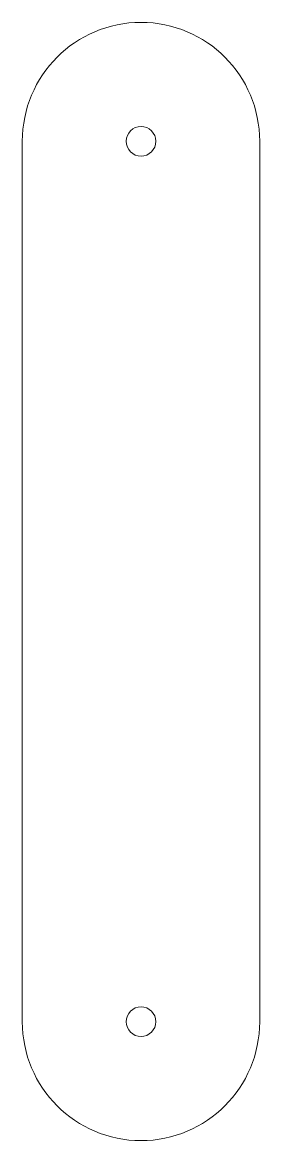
# Model space of a CAD drawing. Header units: millimetres. Extents: x -28.7 to -8.7, y -41.7 to 52.3.
import ezdxf

# ---------------------------------------------------------------- set-up
doc = ezdxf.new("R2010")
doc.units = ezdxf.units.MM

msp = doc.modelspace()

# ---------------------------------------------------------------- linework, layer by layer
at = {"color": 7, "linetype": 'Continuous', "lineweight": 15}
for p, q in [((-28.683, 42.257), (-28.683, -31.743)), ((-8.683, -31.743), (-8.683, 42.257))]:
    msp.add_line(p, q, dxfattribs=at)
for centre in [(-18.683, 42.257), (-18.683, -31.743)]:
    msp.add_circle(centre, 1.25, dxfattribs=at)
for centre, start, end in [((-18.683, 42.257), 0, 180), ((-18.683, -31.743), 180, 0)]:
    msp.add_arc(centre, 10, start, end, dxfattribs=at)

doc.saveas('drawing.dxf')
